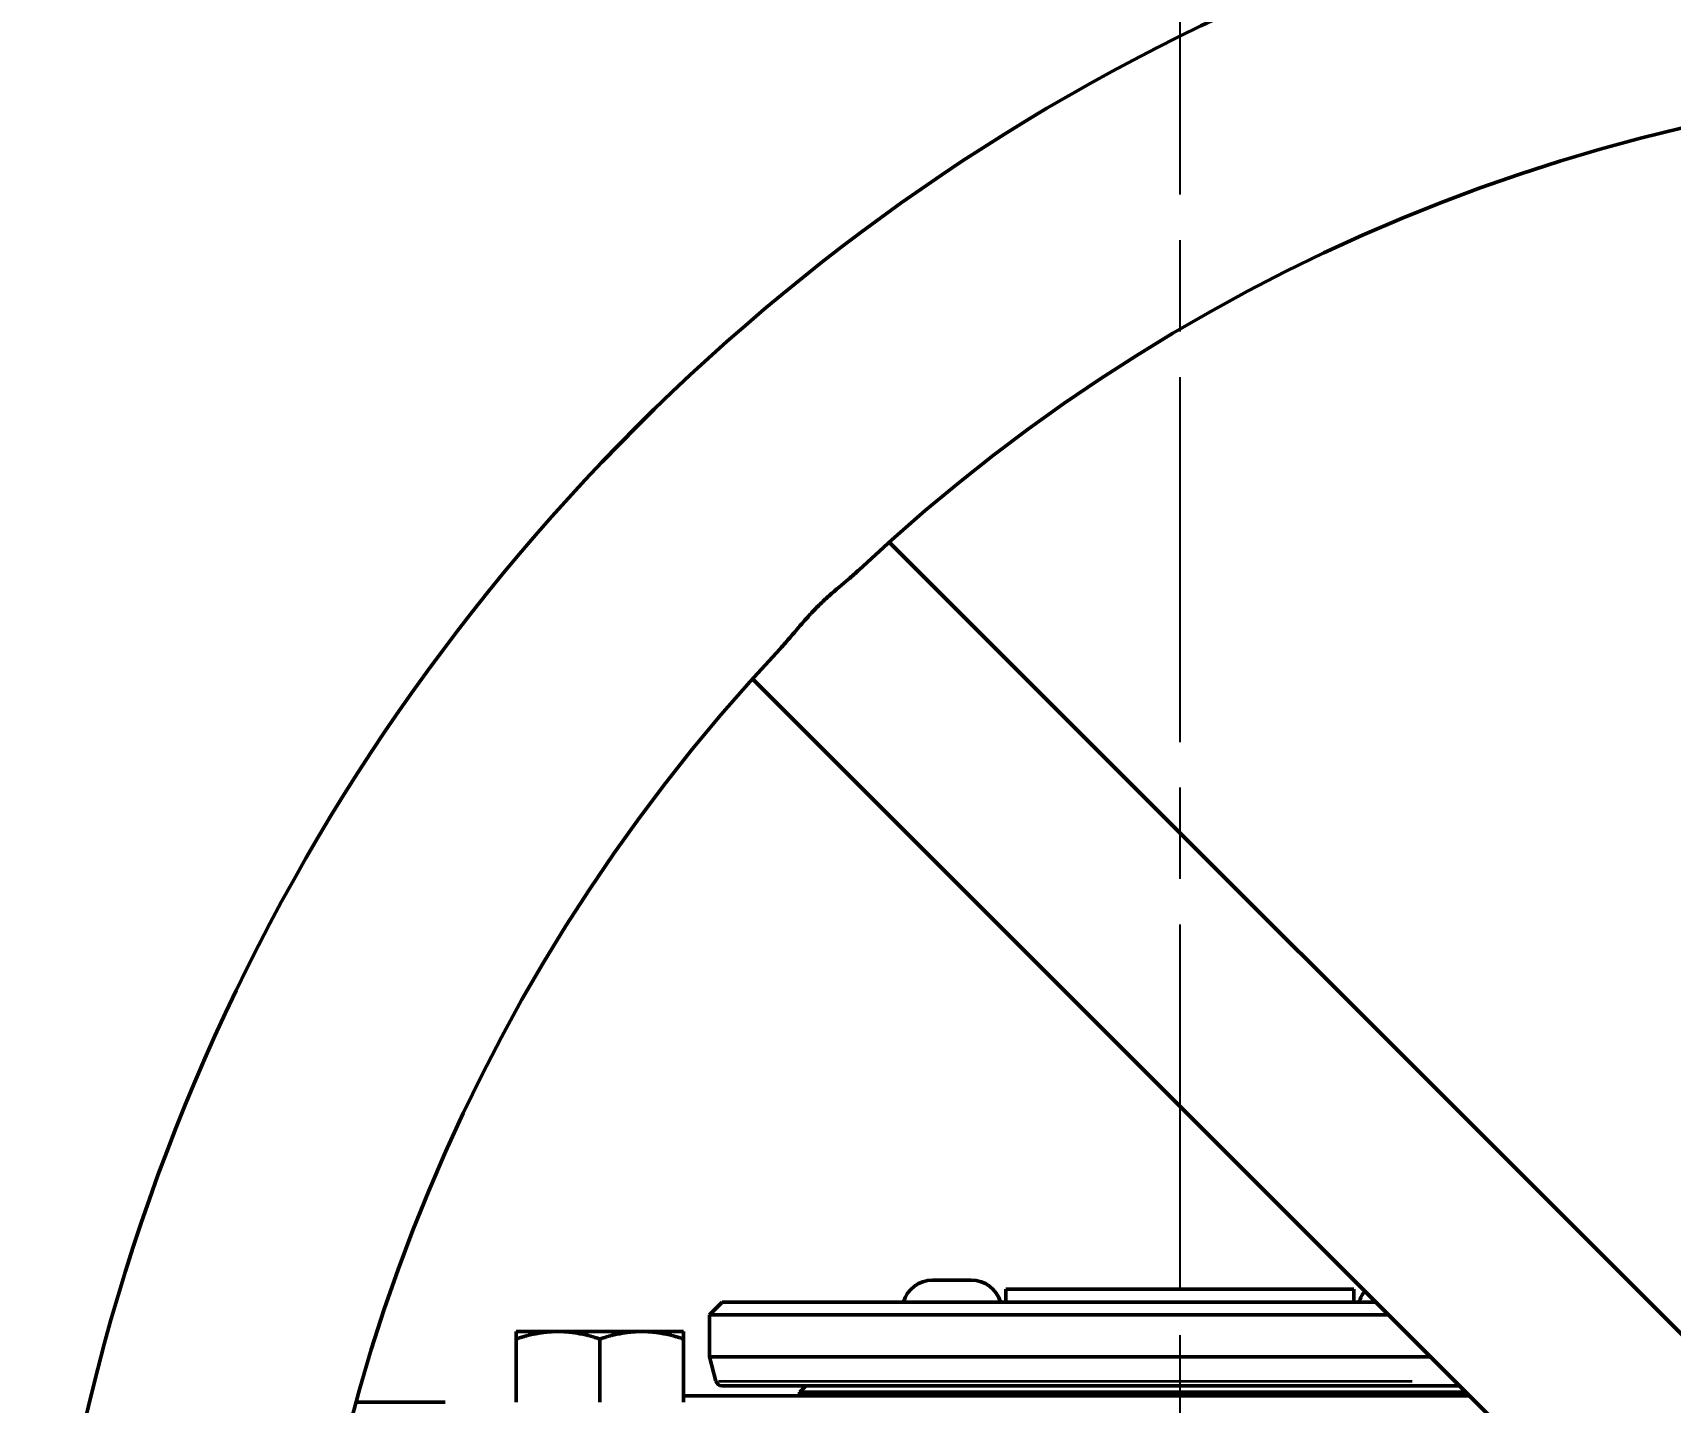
# Model space of a CAD drawing. Header units: millimetres. Extents: x 0 to 2100, y 0 to 1485.
# Drawn here: x 494.5 to 621.6, y 1216.3 to 1322.6 of the extents above; entities that cross this region are included whole.
import ezdxf

# ---------------------------------------------------------------- set-up
doc = ezdxf.new("R2010")
doc.units = ezdxf.units.MM
doc.header["$LTSCALE"] = 5
doc.linetypes.add('CHAIN', pattern=[0.3543, 0.2362, -0.0295, 0.0591, -0.0295])
for name, color, linetype, lineweight in [("Linea d'asse (ISO)", 7, 'Continuous', 25), ('Quota (ISO)', 7, 'Continuous', 25), ('Visibile (ISO)', 7, 'Continuous', 50), ('Visibile sottile (ISO)', 7, 'Continuous', 35)]:
    doc.layers.add(name, color=color, linetype=linetype, lineweight=lineweight)
doc.styles.add('Testo nota (ISO)', font='tahoma.ttf')
doc.dimstyles.new('Default - Metodo 1b (ISO)', dxfattribs={"dimscale": 5, "dimtxt": 3.5, "dimasz": 2.5, "dimexe": 3.175, "dimexo": 0, "dimgap": 0.762, "dimtad": 1, "dimtoh": 1, "dimrnd": 1e-08, "dimtxsty": 'Testo nota (ISO)', "dimcen": 0.09, "dimdle": 10, "dimclrd": 256, "dimclre": 256, "dimclrt": 256, "dimazin": 2, "dimtfac": 1, "dimtmove": 0, "dimatfit": 3, "dimfxl": 0, "dimtolj": 1, "dimlwd": -1, "dimlwe": -1, "dimarcsym": 0})

# ---------------------------------------------------------------- blocks, each defined once
blk = doc.blocks.new('*D14')
at = {"layer": 'Defpoints', "color": 0}
for p in [(797.19, 1251.39), (511.91, 1106.41)]:
    blk.add_point(p, dxfattribs=at)
at = {"layer": 'Quota (ISO)'}
for p, q in [((797.19, 1251.39), (864.57, 1285.63)), ((864.57, 1285.63), (877.07, 1285.63)), ((523.05, 1112.08), (786.04, 1245.72))]:
    blk.add_line(p, q, dxfattribs=at)
for points in [[(785.1, 1247.58), (786.99, 1243.87), (797.19, 1251.39)], [(522.11, 1113.93), (524, 1110.22), (511.91, 1106.41)]]:
    blk.add_solid(points, dxfattribs=at)
at = {"layer": 'Quota (ISO)', "insert": (880.88, 1298.79), "char_height": 17.5, "attachment_point": 1, "style": 'Testo nota (ISO)'}
blk.add_mtext('\\A1;{\\fAIGDT|b0|i0;\\H17.5000;\\ln}\\fTahoma|b0|i0;\\H17.5000;300', dxfattribs=at)

msp = doc.modelspace()

# ---------------------------------------------------------------- linework, layer by layer
at = {"layer": "Linea d'asse (ISO)", "linetype": 'CHAIN', "ltscale": 23.990969}
msp.add_line((583.5468, 1338.3735), (583.5468, 749.0434), dxfattribs=at)
at = {"layer": 'Visibile (ISO)'}
for p, q in [((560.9973, 1283.0558), (650.6645, 1193.3886)), ((550.3907, 1272.4492), (640.0579, 1182.782)), ((567.3691, 1225.7791), (564.3691, 1225.7791)), ((597.0468, 1225.0791), (570.0468, 1225.0791)), ((570.0468, 1225.0791), (570.0468, 1224.0791)), ((597.0468, 1225.0791), (597.0468, 1224.0791)), ((548.0468, 1224.0791), (547.0468, 1223.0791)), ((548.0468, 1224.0791), (598.7607, 1224.0791)), ((547.0468, 1223.0791), (599.7607, 1223.0791)), ((547.0468, 1219.8158), (547.0468, 1223.0791)), ((532.0468, 1221.7897), (532.0468, 1221.2091)), ((532.0468, 1221.7897), (535.2968, 1221.7897)), ((532.0468, 1221.2091), (532.0468, 1216.2997)), ((541.7968, 1221.7897), (535.2968, 1221.7897)), ((538.5468, 1221.2091), (538.5468, 1216.2997)), ((545.0468, 1221.7897), (541.7968, 1221.7897)), ((545.0468, 1221.2091), (545.0468, 1221.7897)), ((545.0468, 1221.2091), (545.0468, 1216.2997)), ((547.0468, 1219.8158), (603.0241, 1219.8158)), ((547.5468, 1217.9497), (547.0468, 1219.8158)), ((548.0297, 1217.5791), (605.2607, 1217.5791)), ((554.5468, 1217.5791), (554.0468, 1217.0791)), ((525.6216, 1216.2997), (519.6348, 1216.2997)), ((526.5468, 1216.2997), (525.6216, 1216.2997)), ((606.0402, 1216.7997), (545.0468, 1216.7997)), ((554.0468, 1217.0791), (605.7607, 1217.0791)), ((554.0468, 1217.0791), (554.0468, 1216.7997))]:
    msp.add_line(p, q, dxfattribs=at)
msp.add_circle((654.5468, 1178.8997), 160, dxfattribs=at)
for centre, radius, start, end in [((654.5468, 1178.8997), 140, 46.771653, 133.228347), ((654.5468, 1178.8997), 140, 136.771653, 223.228347), ((564.3691, 1223.4097), 2.3694, 90, 163.588605), ((567.3691, 1223.4097), 2.3694, 16.411395, 90), ((599.7244, 1223.4097), 2.3694, 140.038156, 163.588605), ((548.0297, 1218.0791), 0.5, 195, 270)]:
    msp.add_arc(centre, radius, start, end, dxfattribs=at)
for points, knots in [([(555.4192, 1278.0273), (555.4294, 1278.0375), (555.4396, 1278.0476), (555.4856, 1278.0935), (555.5216, 1278.129), (555.6176, 1278.2233), (555.6778, 1278.2817), (555.9367, 1278.53), (556.1362, 1278.7141), (556.8582, 1279.3606), (557.3697, 1279.7821), (558.1217, 1280.4219), (558.4017, 1280.6655), (558.6597, 1280.908)], [-4.800046308, -4.800046308, -4.800046308, -4.800046308, -4.795720276, -4.795720276, -4.7805661, -4.7805661, -4.755482624, -4.755482624, -4.673356174, -4.673356174, -4.458752619, -4.458752619, -4.323444074, -4.323444074, -4.323444074, -4.323444074]), ([(552.5383, 1274.7869), (552.8123, 1275.0786), (553.094, 1275.4049), (553.6847, 1276.1029), (553.9981, 1276.4791), (554.4938, 1277.0449), (554.6554, 1277.2255), (554.939, 1277.5322), (555.0573, 1277.6575), (555.225, 1277.8307), (555.2722, 1277.879), (555.3527, 1277.9606), (555.3859, 1277.9939), (555.4192, 1278.0273)], [-0.492846983, -0.492846983, -0.492846983, -0.492846983, -0.328120102, -0.328120102, -0.16331174, -0.16331174, -0.087212508, -0.087212508, -0.034547495, -0.034547495, -0.014137337, -0.014137337, 0, 0, 0, 0])]:
    msp.add_open_spline(points, degree=3, knots=knots, dxfattribs=at)
for points, weights in [([(532.0468, 1221.2091), (533.7884, 1221.7897), (535.2968, 1221.7897)], [1.73081411899, 1.86469305701, 1.86469305701]), ([(535.2968, 1221.7897), (536.8051, 1221.7897), (538.5468, 1221.2091)], [1.86469305701, 1.86469305701, 1.73081411899]), ([(538.5468, 1221.2091), (540.2884, 1221.7897), (541.7968, 1221.7897)], [1.73081411899, 1.86469305701, 1.86469305701]), ([(541.7968, 1221.7897), (543.3051, 1221.7897), (545.0468, 1221.2091)], [1.86469305701, 1.86469305701, 1.73081411899])]:
    msp.add_rational_spline(points, weights, degree=2, dxfattribs=at)
at = {"layer": 'Visibile sottile (ISO)'}
msp.add_line((547.7654, 1217.9497), (601.5701, 1217.9497), dxfattribs=at)

# ---------------------------------------------------------------- dimensions: what is measured, and where the dimension line sits
at = {"layer": 'Quota (ISO)'}
dim = msp.add_diameter_dim_2p(p1=(511.9081, 1106.4138), p2=(797.1855, 1251.3856), text='{\\fAIGDT|b0|i0;\\H17.5000;\\ln}\\fTahoma|b0|i0;\\H17.5000;300', dimstyle='Default - Metodo 1b (ISO)', override={"dimgap": 0.762, "dimtad": 0, "dimtih": 1, "dimdec": 2, "dimtol": 0, "dimlim": 0, "dimtp": 0, "dimtm": 0, "dimtdec": 2, "dimatfit": 2}, dxfattribs=at)
dim.commit()
dim.dimension.update_dxf_attribs({"geometry": '*D14', "text_midpoint": (909.5496, 1285.6271), "dimtype": 163})

doc.saveas('drawing.dxf')
